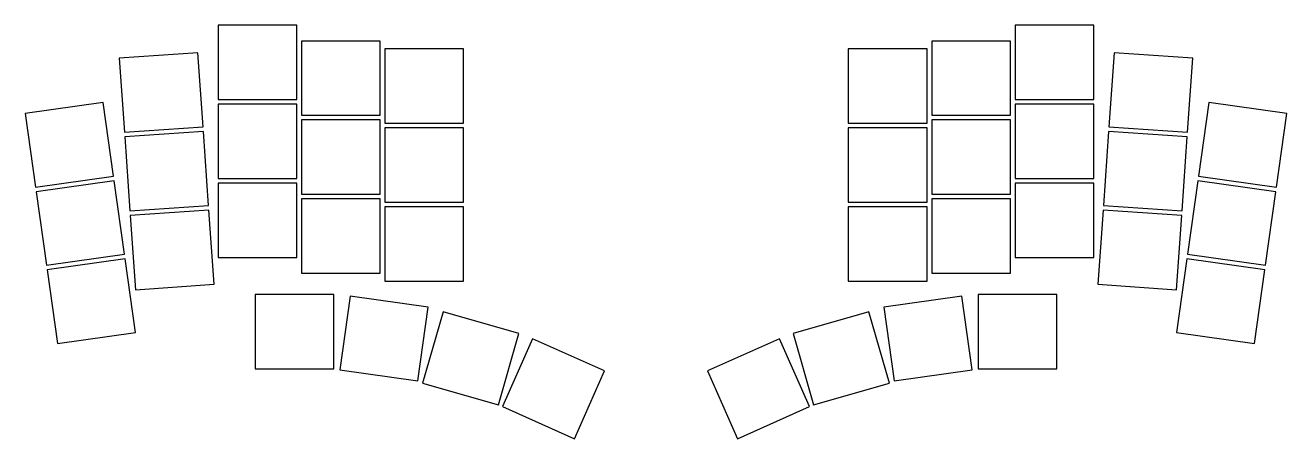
# Model space of a CAD drawing. Header units: millimetres. Extents: x 86 to 358, y -130 to -41.
import ezdxf

# ---------------------------------------------------------------- set-up
doc = ezdxf.new("R2010")
doc.units = ezdxf.units.MM

msp = doc.modelspace()

# ---------------------------------------------------------------- linework, layer by layer
for p, q in [((144.33, -40.57), (127.33, -40.57)), ((127.33, -40.57), (127.33, -56.57)), ((144.33, -56.57), (144.33, -40.57)), ((316.33, -40.57), (299.33, -40.57)), ((299.33, -40.57), (299.33, -56.57)), ((316.33, -56.57), (316.33, -40.57)), ((162.33, -43.97), (145.33, -43.97)), ((145.33, -43.97), (145.33, -59.97)), ((162.33, -59.97), (162.33, -43.97)), ((180.33, -45.67), (163.33, -45.67)), ((163.33, -45.67), (163.33, -61.67)), ((180.33, -61.67), (180.33, -45.67)), ((280.33, -45.67), (263.33, -45.67)), ((263.33, -45.67), (263.33, -61.67)), ((280.33, -61.67), (280.33, -45.67)), ((298.33, -43.97), (281.33, -43.97)), ((281.33, -43.97), (281.33, -59.97)), ((298.33, -59.97), (298.33, -43.97)), ((122.98, -46.48), (106.03, -47.66)), ((106.03, -47.66), (107.14, -63.62)), ((124.1, -62.44), (122.98, -46.48)), ((320.68, -46.48), (319.57, -62.44)), ((337.64, -47.66), (320.68, -46.48)), ((336.52, -63.62), (337.64, -47.66)), ((127.33, -56.57), (144.33, -56.57)), ((299.33, -56.57), (316.33, -56.57)), ((102.57, -57.23), (85.74, -59.59)), ((85.74, -59.59), (87.96, -75.44)), ((104.8, -73.07), (102.57, -57.23)), ((144.33, -57.57), (127.33, -57.57)), ((127.33, -57.57), (127.33, -73.57)), ((144.33, -73.57), (144.33, -57.57)), ((316.33, -57.57), (299.33, -57.57)), ((299.33, -57.57), (299.33, -73.57)), ((316.33, -73.57), (316.33, -57.57)), ((341.09, -57.23), (338.87, -73.07)), ((357.93, -59.59), (341.09, -57.23)), ((355.7, -75.44), (357.93, -59.59)), ((107.14, -63.62), (124.1, -62.44)), ((145.33, -59.97), (162.33, -59.97)), ((162.33, -60.97), (145.33, -60.97)), ((145.33, -60.97), (145.33, -76.97)), ((162.33, -76.97), (162.33, -60.97)), ((163.33, -61.67), (180.33, -61.67)), ((263.33, -61.67), (280.33, -61.67)), ((281.33, -59.97), (298.33, -59.97)), ((298.33, -60.97), (281.33, -60.97)), ((281.33, -60.97), (281.33, -76.97)), ((298.33, -76.97), (298.33, -60.97)), ((319.57, -62.44), (336.52, -63.62)), ((124.17, -63.43), (107.21, -64.62)), ((107.21, -64.62), (108.33, -80.58)), ((125.29, -79.4), (124.17, -63.43)), ((180.33, -62.67), (163.33, -62.67)), ((163.33, -62.67), (163.33, -78.67)), ((180.33, -78.67), (180.33, -62.67)), ((280.33, -62.67), (263.33, -62.67)), ((263.33, -62.67), (263.33, -78.67)), ((280.33, -78.67), (280.33, -62.67)), ((319.5, -63.43), (318.38, -79.4)), ((336.45, -64.62), (319.5, -63.43)), ((335.34, -80.58), (336.45, -64.62)), ((87.96, -75.44), (104.8, -73.07)), ((338.87, -73.07), (355.7, -75.44)), ((104.94, -74.06), (88.1, -76.43)), ((107.16, -89.9), (104.94, -74.06)), ((127.33, -73.57), (144.33, -73.57)), ((144.33, -74.57), (127.33, -74.57)), ((127.33, -74.57), (127.33, -90.57)), ((144.33, -90.57), (144.33, -74.57)), ((299.33, -73.57), (316.33, -73.57)), ((316.33, -74.57), (299.33, -74.57)), ((299.33, -74.57), (299.33, -90.57)), ((316.33, -90.57), (316.33, -74.57)), ((338.73, -74.06), (336.5, -89.9)), ((355.56, -76.43), (338.73, -74.06)), ((88.1, -76.43), (90.33, -92.27)), ((145.33, -76.97), (162.33, -76.97)), ((162.33, -77.97), (145.33, -77.97)), ((145.33, -77.97), (145.33, -93.97)), ((162.33, -93.97), (162.33, -77.97)), ((163.33, -78.67), (180.33, -78.67)), ((263.33, -78.67), (280.33, -78.67)), ((281.33, -76.97), (298.33, -76.97)), ((298.33, -77.97), (281.33, -77.97)), ((281.33, -77.97), (281.33, -93.97)), ((298.33, -93.97), (298.33, -77.97)), ((353.33, -92.27), (355.56, -76.43)), ((108.33, -80.58), (125.29, -79.4)), ((125.36, -80.39), (108.4, -81.58)), ((108.4, -81.58), (109.51, -97.54)), ((126.47, -96.35), (125.36, -80.39)), ((180.33, -79.67), (163.33, -79.67)), ((163.33, -79.67), (163.33, -95.67)), ((180.33, -95.67), (180.33, -79.67)), ((280.33, -79.67), (263.33, -79.67)), ((263.33, -79.67), (263.33, -95.67)), ((280.33, -95.67), (280.33, -79.67)), ((318.31, -80.39), (317.19, -96.35)), ((335.27, -81.58), (318.31, -80.39)), ((318.38, -79.4), (335.34, -80.58)), ((334.15, -97.54), (335.27, -81.58)), ((90.33, -92.27), (107.16, -89.9)), ((107.3, -90.89), (90.47, -93.26)), ((109.53, -106.74), (107.3, -90.89)), ((127.33, -90.57), (144.33, -90.57)), ((299.33, -90.57), (316.33, -90.57)), ((336.36, -90.89), (334.13, -106.74)), ((353.2, -93.26), (336.36, -90.89)), ((336.5, -89.9), (353.33, -92.27)), ((90.47, -93.26), (92.7, -109.11)), ((145.33, -93.97), (162.33, -93.97)), ((281.33, -93.97), (298.33, -93.97)), ((350.97, -109.11), (353.2, -93.26)), ((109.51, -97.54), (126.47, -96.35)), ((163.33, -95.67), (180.33, -95.67)), ((263.33, -95.67), (280.33, -95.67)), ((317.19, -96.35), (334.15, -97.54)), ((152.33, -98.57), (135.33, -98.57)), ((135.33, -98.57), (135.33, -114.57)), ((152.33, -114.57), (152.33, -98.57)), ((155.83, -98.96), (153.61, -114.8)), ((172.67, -101.32), (155.83, -98.96)), ((287.83, -98.96), (271, -101.32)), ((290.06, -114.8), (287.83, -98.96)), ((308.33, -98.57), (291.33, -98.57)), ((291.33, -98.57), (291.33, -114.57)), ((308.33, -114.57), (308.33, -98.57)), ((170.44, -117.17), (172.67, -101.32)), ((175.89, -102.27), (171.48, -117.65)), ((192.23, -106.96), (175.89, -102.27)), ((267.78, -102.27), (251.44, -106.96)), ((272.19, -117.65), (267.78, -102.27)), ((271, -101.32), (273.22, -117.17)), ((92.7, -109.11), (109.53, -106.74)), ((187.82, -122.34), (192.23, -106.96)), ((195.22, -108.11), (188.71, -122.73)), ((210.75, -115.03), (195.22, -108.11)), ((248.45, -108.11), (232.92, -115.03)), ((254.96, -122.73), (248.45, -108.11)), ((251.44, -106.96), (255.85, -122.34)), ((334.13, -106.74), (350.97, -109.11)), ((135.33, -114.57), (152.33, -114.57)), ((153.61, -114.8), (170.44, -117.17)), ((204.24, -129.64), (210.75, -115.03)), ((232.92, -115.03), (239.43, -129.64)), ((273.22, -117.17), (290.06, -114.8)), ((291.33, -114.57), (308.33, -114.57)), ((171.48, -117.65), (187.82, -122.34)), ((255.85, -122.34), (272.19, -117.65)), ((188.71, -122.73), (204.24, -129.64)), ((239.43, -129.64), (254.96, -122.73))]:
    msp.add_line(p, q)

doc.saveas('drawing.dxf')
